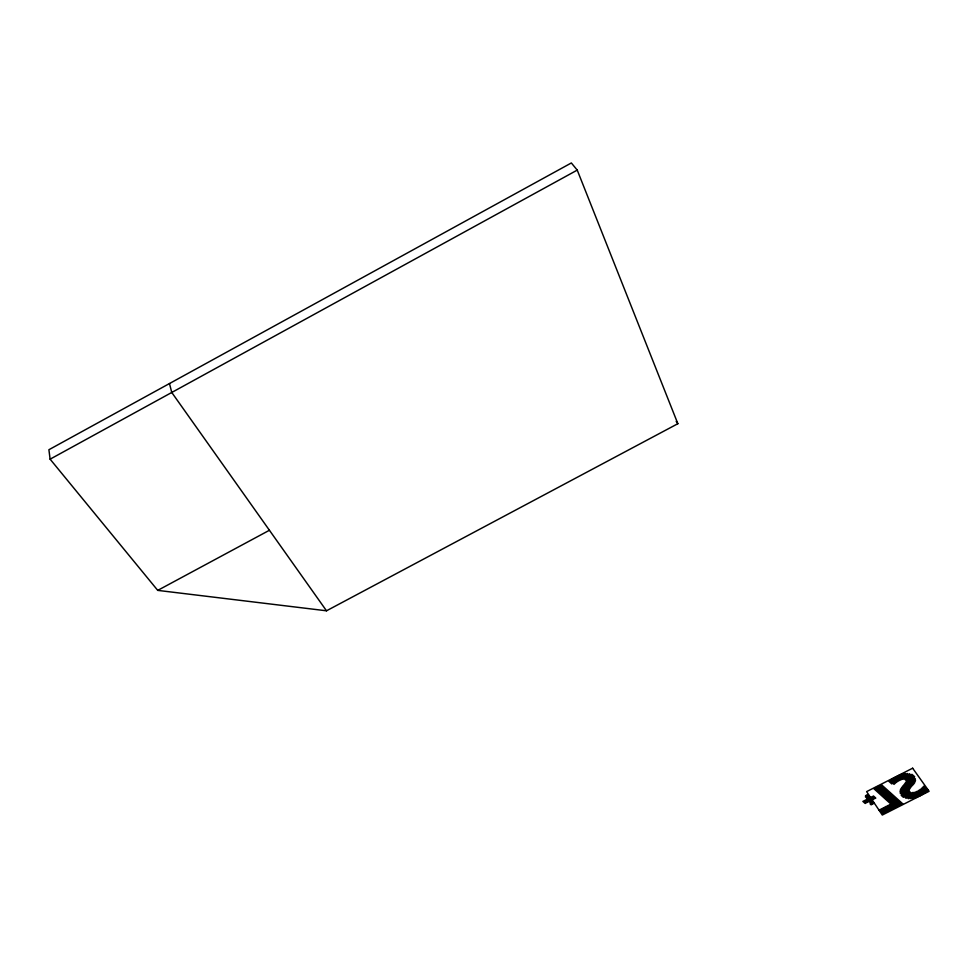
<?xml version="1.0" encoding="UTF-8"?>
<svg xmlns="http://www.w3.org/2000/svg" width="978" height="978" viewBox="0 0 978 978"><rect width="100%" height="100%" fill="white"/><g stroke="black" fill="none" stroke-linecap="round" stroke-linejoin="round"><path stroke-width="1.47" d="M50.11 459.171L577.24 170.111L677.852 423.706L326.505 610.798L157.739 590.382L50.11 459.171L48.9 449.733L571.348 162.959L577.24 170.111M157.739 590.382L269.427 530.259M871.899 800.09L866.459 795.053M911.887 774.295L914.674 776.715M909.381 773.708L915.481 779.026M923.684 786.165L928.305 790.187M907.254 773.451L915.555 780.688M922.829 787.033L927.352 790.97M905.457 773.488L915.127 781.923M921.973 787.901L926.386 791.752M903.892 773.72L914.552 783.036M921.117 788.769L925.432 792.535M902.401 774.014L913.831 784.014M920.09 789.478L924.43 793.28M901.056 774.429L913.049 784.943M919.027 790.175L923.318 793.94M899.76 774.894L912.217 785.823M917.975 790.872L922.217 794.601M895.151 777.241L899.124 780.725M898.55 775.432L903.061 779.393M905.946 781.923L911.41 786.728M916.716 791.398L921.117 795.261M897.352 775.982L901.582 779.698M905.237 782.913L910.616 787.657M915.469 791.923L920.005 795.909M896.251 776.618L900.335 780.2M904.528 783.904L909.968 788.696M914.014 792.253L918.782 796.471M903.733 784.808L909.479 789.894M912.376 792.449L917.56 797.009M894.051 777.877L898.036 781.398M902.914 785.713L916.264 797.51M892.951 778.512L896.973 782.07M902.205 786.703L914.907 797.938M891.899 779.185L895.921 782.755M901.484 787.681L913.489 798.317M890.934 779.943L895.029 783.574M900.799 788.696L911.936 798.574M889.968 780.701L894.136 784.405M900.298 789.869L910.249 798.72M889.002 781.446L891.826 783.965M899.919 791.165L908.415 798.72M900.029 792.889L906.154 798.354M901.178 795.31L903.379 797.29M881.447 784.711L902.853 803.904M880.518 785.187L901.899 804.393M879.356 785.774L900.726 804.98M878.207 786.361L899.552 805.579M877.058 786.948L898.391 806.178M875.909 787.534L897.217 806.764M874.76 788.121L896.044 807.363M873.782 788.61L890.799 803.965M890.579 804.075L894.87 807.95M889.418 804.662L893.696 808.549M888.244 805.261L892.535 809.136M887.083 805.848L891.361 809.735M885.909 806.434L890.188 810.334M873.427 795.945L875.799 798.109M862.828 801.337L865.2 803.488M884.748 807.033L889.014 810.921M872.462 796.434L874.833 798.598M883.586 807.62L887.853 811.52M871.508 796.923L873.867 799.087M867.425 794.564L869.454 796.422M870.542 797.412L872.902 799.576M882.413 808.219L886.679 812.107M865.506 795.542L874.136 803.427M881.251 808.806L885.506 812.706M880.078 809.405L884.332 813.293M865.359 796.777L873.158 803.916M878.916 809.992L883.171 813.892M866.691 799.368L872.193 804.417M865.738 799.857L868.085 802.021M870.065 803.83L871.227 804.906M864.772 800.346L867.119 802.51M863.806 800.835L866.166 802.999M676.189 421.396L677.852 423.706M326.505 610.798L171.749 392.459L169.487 383.547M912.645 768.207L866.63 791.618L882.29 815.041L929.1 791.3L912.645 768.207"/></g></svg>
